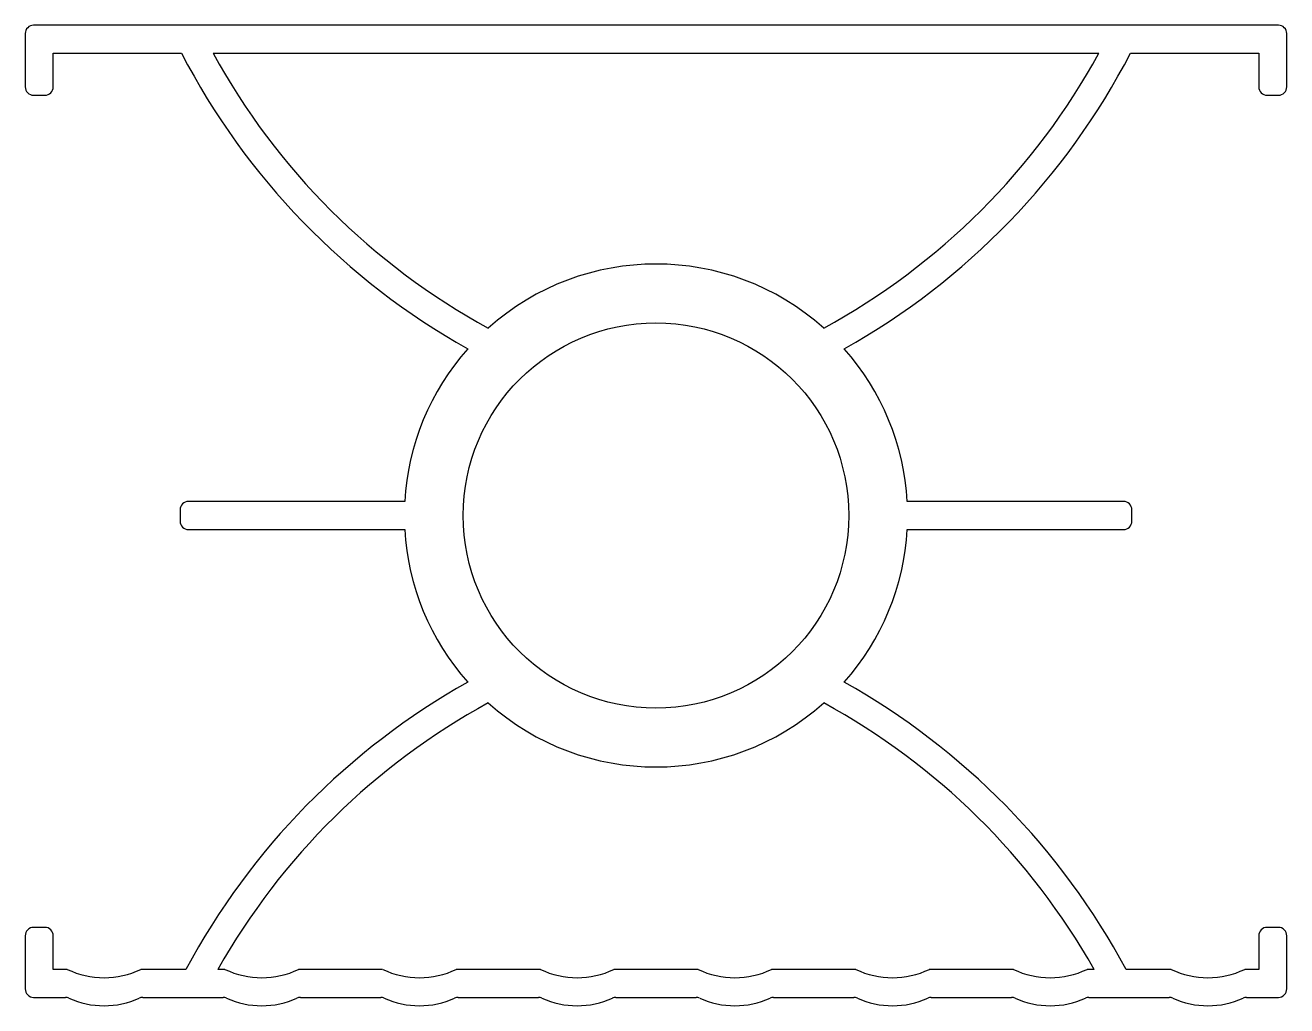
# Model space of a CAD drawing. Extents: x 1543.2 to 1588.2, y 2322.2 to 2357.2.
import ezdxf

# ---------------------------------------------------------------- set-up
doc = ezdxf.new("R2010")
doc.units = 0
doc.layers.get('0').update_dxf_attribs({"linetype": 'CONTINUOUS'})

msp = doc.modelspace()

# ---------------------------------------------------------------- linework, layer by layer
for p, q in [((1587.873, 2357.247), (1543.473, 2357.247)), ((1543.173, 2356.947), (1543.173, 2355.047)), ((1588.173, 2355.047), (1588.173, 2356.947)), ((1544.173, 2356.247), (1548.748, 2356.247)), ((1544.173, 2355.047), (1544.173, 2356.247)), ((1549.88, 2356.247), (1581.466, 2356.247)), ((1582.598, 2356.247), (1587.173, 2356.247)), ((1587.173, 2356.247), (1587.173, 2355.047)), ((1543.473, 2354.747), (1543.873, 2354.747)), ((1587.473, 2354.747), (1587.873, 2354.747)), ((1556.712, 2340.247), (1548.998, 2340.247)), ((1582.348, 2340.247), (1574.634, 2340.247)), ((1548.698, 2339.947), (1548.698, 2339.547)), ((1582.648, 2339.547), (1582.648, 2339.947)), ((1548.998, 2339.247), (1556.712, 2339.247)), ((1574.634, 2339.247), (1582.348, 2339.247)), ((1543.173, 2324.747), (1543.173, 2322.847)), ((1543.873, 2325.047), (1543.473, 2325.047)), ((1544.173, 2323.547), (1544.173, 2324.747)), ((1587.173, 2324.747), (1587.173, 2323.547)), ((1587.873, 2325.047), (1587.473, 2325.047)), ((1588.173, 2322.847), (1588.173, 2324.747)), ((1544.673, 2323.547), (1544.173, 2323.547)), ((1548.906, 2323.547), (1547.298, 2323.547)), ((1550.298, 2323.547), (1550.046, 2323.547)), ((1555.923, 2323.547), (1552.923, 2323.547)), ((1561.548, 2323.547), (1558.548, 2323.547)), ((1567.173, 2323.547), (1564.173, 2323.547)), ((1572.798, 2323.547), (1569.798, 2323.547)), ((1578.423, 2323.547), (1575.423, 2323.547)), ((1581.3, 2323.547), (1581.048, 2323.547)), ((1584.048, 2323.547), (1582.44, 2323.547)), ((1587.173, 2323.547), (1586.673, 2323.547)), ((1543.473, 2322.547), (1544.606, 2322.547)), ((1547.365, 2322.547), (1550.231, 2322.547)), ((1552.99, 2322.547), (1555.856, 2322.547)), ((1558.615, 2322.547), (1561.481, 2322.547)), ((1564.24, 2322.547), (1567.106, 2322.547)), ((1569.865, 2322.547), (1572.731, 2322.547)), ((1575.49, 2322.547), (1578.356, 2322.547)), ((1581.115, 2322.547), (1583.981, 2322.547)), ((1586.74, 2322.547), (1587.873, 2322.547))]:
    msp.add_line(p, q)
msp.add_circle((1565.673, 2339.747), 6.875)
for centre, radius, start, end in [((1543.473, 2356.947), 0.3, 89.9994, 180.0006), ((1587.873, 2356.947), 0.3, 359.9994, 90.0006), ((1571.444, 2368.001), 25.559, 207.3786, 240.753), ((1571.444, 2368.001), 24.559, 208.5935, 241.4065), ((1559.902, 2368.001), 24.559, 298.5935, 331.4065), ((1559.902, 2368.001), 25.559, 299.247, 332.6214), ((1543.473, 2355.047), 0.3, 179.9994, 270.0006), ((1543.873, 2355.047), 0.3, 269.9994, 0.0006), ((1587.473, 2355.047), 0.3, 179.9994, 270.0006), ((1587.873, 2355.047), 0.3, 269.9994, 0.0006), ((1565.673, 2339.747), 8.975, 48.1936, 131.8063), ((1565.673, 2339.747), 8.975, 138.4496, 176.8064), ((1565.673, 2339.747), 8.975, 3.1936, 41.5504), ((1548.998, 2339.947), 0.3, 90.0009, 180.0006), ((1582.348, 2339.947), 0.3, 359.9994, 90.0006), ((1548.998, 2339.547), 0.3, 179.9994, 269.9991), ((1565.673, 2339.747), 8.975, 183.1937, 221.5505), ((1565.673, 2339.747), 8.975, 318.4496, 356.8064), ((1582.348, 2339.547), 0.3, 269.9994, 0.0006), ((1571.444, 2311.493), 25.559, 119.247, 151.8615), ((1559.902, 2311.493), 25.559, 28.1385, 60.753), ((1571.444, 2311.493), 24.559, 118.5935, 150.6063), ((1565.673, 2339.747), 8.975, 228.1936, 311.8064), ((1559.902, 2311.493), 24.559, 29.3937, 61.4065), ((1543.473, 2324.747), 0.3, 89.9994, 180.0006), ((1543.873, 2324.747), 0.3, 359.9994, 90.0006), ((1587.473, 2324.747), 0.3, 89.9994, 180.0006), ((1587.873, 2324.747), 0.3, 359.9994, 90.0006), ((1545.986, 2326.268), 3.021, 244.25, 295.75), ((1551.611, 2326.268), 3.021, 244.25, 295.75), ((1557.236, 2326.268), 3.021, 244.25, 295.75), ((1562.861, 2326.268), 3.021, 244.25, 295.75), ((1568.486, 2326.268), 3.021, 244.25, 295.75), ((1574.111, 2326.268), 3.021, 244.25, 295.75), ((1579.736, 2326.268), 3.021, 244.25, 295.75), ((1585.361, 2326.268), 3.021, 244.25, 295.75), ((1543.473, 2322.847), 0.3, 179.9994, 270.0006), ((1544.606, 2322.247), 0.3, 65.4553, 89.9954), ((1545.986, 2325.268), 3.021, 245.4597, 294.5405), ((1547.365, 2322.247), 0.3, 90.0013, 114.5418), ((1550.231, 2322.247), 0.3, 65.4553, 89.9954), ((1551.611, 2325.268), 3.021, 245.4597, 294.5405), ((1552.99, 2322.247), 0.3, 90.0013, 114.5418), ((1555.856, 2322.247), 0.3, 65.4553, 89.9954), ((1557.236, 2325.268), 3.021, 245.4597, 294.5405), ((1558.615, 2322.247), 0.3, 90.0013, 114.5418), ((1561.481, 2322.247), 0.3, 65.4553, 89.9954), ((1562.861, 2325.268), 3.021, 245.4597, 294.5405), ((1564.24, 2322.247), 0.3, 90.0013, 114.5418), ((1567.106, 2322.247), 0.3, 65.4553, 89.9954), ((1568.486, 2325.268), 3.021, 245.4597, 294.5405), ((1569.865, 2322.247), 0.3, 90.0013, 114.5418), ((1572.731, 2322.247), 0.3, 65.4553, 89.9954), ((1574.111, 2325.268), 3.021, 245.4597, 294.5405), ((1575.49, 2322.247), 0.3, 90.0013, 114.5418), ((1578.356, 2322.247), 0.3, 65.4553, 89.9954), ((1579.736, 2325.268), 3.021, 245.4597, 294.5405), ((1581.115, 2322.247), 0.3, 90.0013, 114.5418), ((1583.981, 2322.247), 0.3, 65.4553, 89.9954), ((1585.361, 2325.268), 3.021, 245.4597, 294.5405), ((1586.74, 2322.247), 0.3, 90.0013, 114.5418), ((1587.873, 2322.847), 0.3, 269.9994, 0.0006)]:
    msp.add_arc(centre, radius, start, end)

doc.saveas('drawing.dxf')
